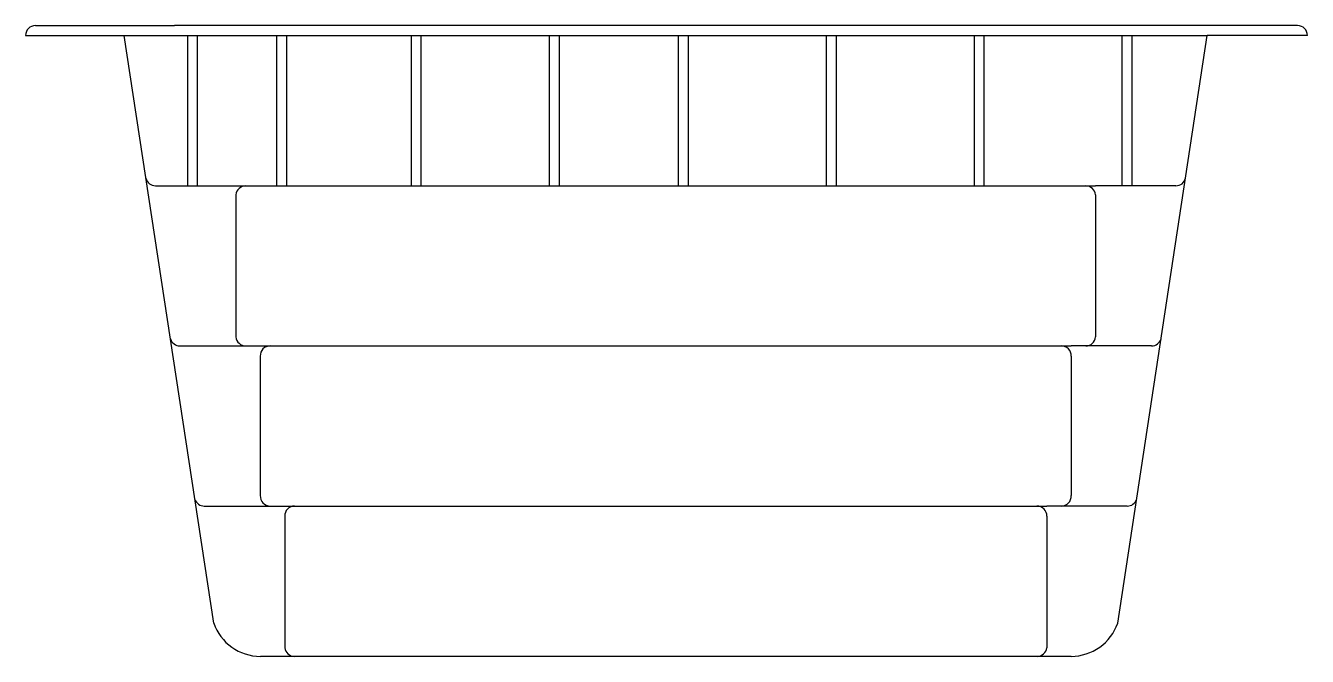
# Model space of a CAD drawing. Extents: x -1096.74 to -1094.14, y 343.29 to 344.57.
import ezdxf

# ---------------------------------------------------------------- set-up
doc = ezdxf.new("R2010")
doc.units = 0
doc.header["$LTSCALE"] = 10
doc.header["$MEASUREMENT"] = 0
doc.layers.add('Piscinas_Fibratec', color=4, linetype='CONTINUOUS')

msp = doc.modelspace()

# ---------------------------------------------------------------- linework, layer by layer
at = {"layer": 'Piscinas_Fibratec', "color": 2}
for p, q in [((-1096.7216, 344.5701), (-1096.5416, 344.5701)), ((-1096.7216, 344.5701), (-1096.5416, 344.5701)), ((-1096.5416, 344.5701), (-1096.4399, 344.5701)), ((-1096.5416, 344.5701), (-1096.4399, 344.5701)), ((-1094.3416, 344.5701), (-1096.4399, 344.5701)), ((-1094.3416, 344.5701), (-1096.4399, 344.5701)), ((-1094.1616, 344.5701), (-1094.3416, 344.5701)), ((-1094.1616, 344.5701), (-1094.3416, 344.5701)), ((-1096.7416, 344.5501), (-1096.5416, 344.5501)), ((-1096.7416, 344.5501), (-1096.5416, 344.5501)), ((-1096.5416, 344.5501), (-1094.3447, 344.5501)), ((-1096.5416, 344.5501), (-1094.3447, 344.5501)), ((-1094.1416, 344.5501), (-1094.3447, 344.5501)), ((-1094.1416, 344.5501), (-1094.3447, 344.5501))]:
    msp.add_line(p, q, dxfattribs=at)
at = {"layer": 'Piscinas_Fibratec'}
for p, q in [((-1096.36, 343.3577), (-1096.5416, 344.5501)), ((-1096.36, 343.3577), (-1096.5416, 344.5501)), ((-1094.5263, 343.3577), (-1094.3447, 344.5501)), ((-1094.5263, 343.3577), (-1094.3447, 344.5501)), ((-1096.4781, 344.2451), (-1096.3152, 344.2451)), ((-1096.4781, 344.2451), (-1096.3152, 344.2451)), ((-1096.3152, 344.2451), (-1094.5711, 344.2451)), ((-1096.3152, 344.2451), (-1094.5711, 344.2451)), ((-1094.4082, 344.2451), (-1094.5711, 344.2451)), ((-1094.4082, 344.2451), (-1094.5711, 344.2451)), ((-1096.3152, 344.227), (-1096.3152, 343.9383)), ((-1096.3152, 344.227), (-1096.3152, 343.9383)), ((-1094.5711, 344.227), (-1094.5711, 343.9383)), ((-1094.5711, 344.227), (-1094.5711, 343.9383)), ((-1096.4287, 343.9201), (-1096.2656, 343.9201)), ((-1096.4287, 343.9201), (-1096.2656, 343.9201)), ((-1096.2656, 343.9201), (-1094.6206, 343.9201)), ((-1096.2656, 343.9201), (-1094.6206, 343.9201)), ((-1094.4576, 343.9201), (-1094.6206, 343.9201)), ((-1094.4576, 343.9201), (-1094.6206, 343.9201)), ((-1096.2656, 343.8991), (-1096.2656, 343.6163)), ((-1096.2656, 343.8991), (-1096.2656, 343.6163)), ((-1094.6206, 343.8991), (-1094.6206, 343.6163)), ((-1094.6206, 343.8991), (-1094.6206, 343.6163)), ((-1096.3793, 343.5951), (-1096.2161, 343.5951)), ((-1096.3793, 343.5951), (-1096.2161, 343.5951)), ((-1096.2161, 343.5951), (-1094.6702, 343.5951)), ((-1096.2161, 343.5951), (-1094.6702, 343.5951)), ((-1094.507, 343.5951), (-1094.6702, 343.5951)), ((-1094.507, 343.5951), (-1094.6702, 343.5951)), ((-1096.2161, 343.5743), (-1096.2161, 343.3075)), ((-1096.2161, 343.5743), (-1096.2161, 343.3075)), ((-1094.6702, 343.5743), (-1094.6702, 343.3075)), ((-1094.6702, 343.5743), (-1094.6702, 343.3075)), ((-1094.6209, 343.2901), (-1096.2654, 343.2901)), ((-1094.6209, 343.2901), (-1096.2654, 343.2901))]:
    msp.add_line(p, q, dxfattribs=at)
at = {"layer": 'Piscinas_Fibratec', "color": 1}
for p, q in [((-1096.4128, 344.2448), (-1096.4128, 344.5501)), ((-1096.4128, 344.2448), (-1096.4128, 344.5501)), ((-1096.3928, 344.2448), (-1096.3928, 344.5501)), ((-1096.3928, 344.2448), (-1096.3928, 344.5501)), ((-1096.2321, 344.2448), (-1096.2321, 344.5501)), ((-1096.2321, 344.2448), (-1096.2321, 344.5501)), ((-1096.2121, 344.2448), (-1096.2121, 344.5501)), ((-1096.2121, 344.2448), (-1096.2121, 344.5501)), ((-1095.9592, 344.2448), (-1095.9592, 344.5501)), ((-1095.9592, 344.2448), (-1095.9592, 344.5501)), ((-1095.9392, 344.2448), (-1095.9392, 344.5501)), ((-1095.9392, 344.2448), (-1095.9392, 344.5501)), ((-1095.6787, 344.2448), (-1095.6787, 344.5501)), ((-1095.6787, 344.2448), (-1095.6787, 344.5501)), ((-1095.6587, 344.2448), (-1095.6587, 344.5501)), ((-1095.6587, 344.2448), (-1095.6587, 344.5501)), ((-1095.417, 344.2448), (-1095.417, 344.5501)), ((-1095.417, 344.2448), (-1095.417, 344.5501)), ((-1095.397, 344.2448), (-1095.397, 344.5501)), ((-1095.397, 344.2448), (-1095.397, 344.5501)), ((-1095.117, 344.2448), (-1095.117, 344.5501)), ((-1095.117, 344.2448), (-1095.117, 344.5501)), ((-1095.097, 344.2448), (-1095.097, 344.5501)), ((-1095.097, 344.2448), (-1095.097, 344.5501)), ((-1094.817, 344.2448), (-1094.817, 344.5501)), ((-1094.817, 344.2448), (-1094.817, 344.5501)), ((-1094.797, 344.2448), (-1094.797, 344.5501)), ((-1094.797, 344.2448), (-1094.797, 344.5501)), ((-1094.517, 344.2448), (-1094.517, 344.5501)), ((-1094.517, 344.2448), (-1094.517, 344.5501)), ((-1094.497, 344.2448), (-1094.497, 344.5501)), ((-1094.497, 344.2448), (-1094.497, 344.5501))]:
    msp.add_line(p, q, dxfattribs=at)
at = {"layer": 'Piscinas_Fibratec', "color": 2}
for centre, start, end in [((-1096.7216, 344.5501), 90, 180), ((-1096.7216, 344.5501), 90, 180), ((-1094.1616, 344.5501), 360, 90), ((-1094.1616, 344.5501), 360, 90)]:
    msp.add_arc(centre, 0.02, start, end, dxfattribs=at)
at = {"layer": 'Piscinas_Fibratec'}
for centre, radius, start, end in [((-1096.4781, 344.2651), 0.02, 194.0543, 270), ((-1096.4781, 344.2651), 0.02, 194.0543, 270), ((-1096.2953, 344.2248), 0.02, 90, 173.7278), ((-1096.2953, 344.2248), 0.02, 90, 173.7278), ((-1094.591, 344.2248), 0.02, 6.2722, 90), ((-1094.591, 344.2248), 0.02, 6.2722, 90), ((-1094.4082, 344.2651), 0.02, 270, 345.9457), ((-1094.4082, 344.2651), 0.02, 270, 345.9457), ((-1096.4287, 343.9401), 0.02, 197.1303, 270), ((-1096.4287, 343.9401), 0.02, 197.1303, 270), ((-1096.2952, 343.9401), 0.02, 185.0796, 270), ((-1096.2952, 343.9401), 0.02, 185.0796, 270), ((-1094.5911, 343.9401), 0.02, 270, 354.9204), ((-1094.5911, 343.9401), 0.02, 270, 354.9204), ((-1094.4576, 343.9401), 0.02, 270, 342.8697), ((-1094.4576, 343.9401), 0.02, 270, 342.8697), ((-1096.2457, 343.9001), 0.02, 90, 182.718), ((-1096.2457, 343.9001), 0.02, 90, 182.718), ((-1094.6406, 343.9001), 0.02, 357.282, 90), ((-1094.6406, 343.9001), 0.02, 357.282, 90), ((-1096.2457, 343.6151), 0.02, 176.417, 270), ((-1096.2457, 343.6151), 0.02, 176.417, 270), ((-1094.6406, 343.6151), 0.02, 270, 3.583), ((-1094.6406, 343.6151), 0.02, 270, 3.583), ((-1096.3793, 343.6151), 0.02, 199.1972, 270), ((-1096.3793, 343.6151), 0.02, 199.1972, 270), ((-1096.1961, 343.5751), 0.02, 90, 182.2006), ((-1096.1961, 343.5751), 0.02, 90, 182.2006), ((-1094.6901, 343.5751), 0.02, 357.7994, 90), ((-1094.6901, 343.5751), 0.02, 357.7994, 90), ((-1094.507, 343.6151), 0.02, 270, 340.8028), ((-1094.507, 343.6151), 0.02, 270, 340.8028), ((-1096.2654, 343.3901), 0.1, 198.9118, 270), ((-1096.2654, 343.3901), 0.1, 198.9118, 270), ((-1094.6209, 343.3901), 0.1, 270, 341.0882), ((-1094.6209, 343.3901), 0.1, 270, 341.0882), ((-1096.1963, 343.3101), 0.02, 187.4284, 270), ((-1096.1963, 343.3101), 0.02, 187.4284, 270), ((-1094.69, 343.3101), 0.02, 270, 352.5716), ((-1094.69, 343.3101), 0.02, 270, 352.5716)]:
    msp.add_arc(centre, radius, start, end, dxfattribs=at)

doc.saveas('drawing.dxf')
